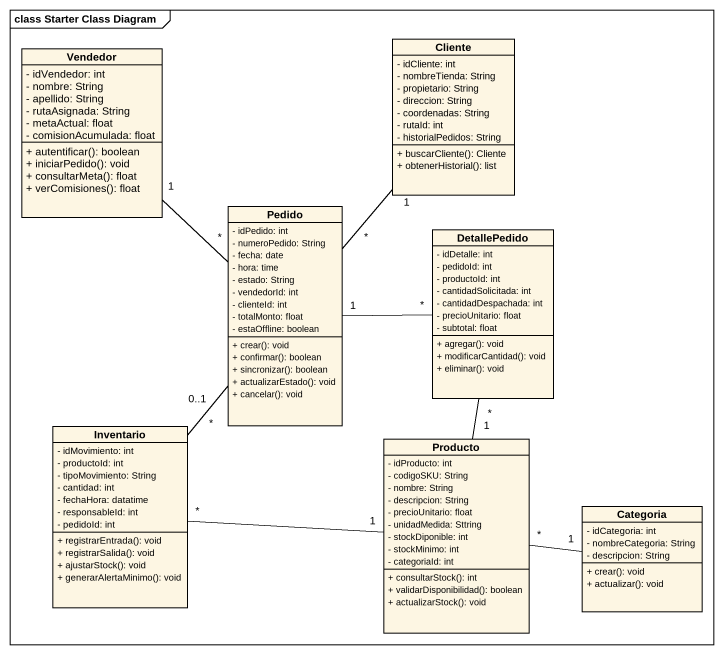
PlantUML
@startuml
mainframe class Starter Class Diagram
hide circle
hide empty members
skinparam classAttributeIconSize 0
class Vendedor {
  - idVendedor: int
  - nombre: String
  - apellido: String
  - rutaAsignada: String
  - metaActual: float
  - comisionAcumulada: float
  + autentificar(): boolean
  + iniciarPedido(): void
  + consultarMeta(): float
  + verComisiones(): float
}
class Cliente {
  - idCliente: int
  - nombreTienda: String
  - propietario: String
  - direccion: String
  - coordenadas: String
  - rutaId: int
  - historialPedidos: String
  + buscarCliente(): Cliente
  + obtenerHistorial(): list
}
class Pedido {
  - idPedido: int
  - numeroPedido: String
  - fecha: date
  - hora: time
  - estado: String
  - vendedorId: int
  - clienteId: int
  - totalMonto: float
  - estaOffline: boolean
  + crear(): void
  + confirmar(): boolean
  + sincronizar(): boolean
  + actualizarEstado(): void
  + cancelar(): void
}
class DetallePedido {
  - idDetalle: int
  - pedidoId: int
  - productoId: int
  - cantidadSolicitada: int
  - cantidadDespachada: int
  - precioUnitario: float
  - subtotal: float
  + agregar(): void
  + modificarCantidad(): void
  + eliminar(): void
}
class Inventario {
  - idMovimiento: int
  - productoId: int
  - tipoMovimiento: String
  - cantidad: int
  - fechaHora: datatime
  - responsableId: int
  - pedidoId: int
  + registrarEntrada(): void
  + registrarSalida(): void
  + ajustarStock(): void
  + generarAlertaMinimo(): void
}
class Producto {
  - idProducto: int
  - codigoSKU: String
  - nombre: String
  - descripcion: String
  - precioUnitario: float
  - unidadMedida: Sttring
  - stockDiponible: int
  - stockMinimo: int
  - categoriaId: int
  + consultarStock(): int
  + validarDisponibilidad(): boolean
  + actualizarStock(): void
}
class Categoria {
  - idCategoria: int
  - nombreCategoria: String
  - descripcion: String
  + crear(): void
  + actualizar(): void
}
Vendedor "1" -- "*" Pedido
Cliente "1" -- "*" Pedido
Pedido "1" -right- "*" DetallePedido
Pedido "0..1" -- "*" Inventario
Producto "1" -up- "*" DetallePedido
Producto "1" -left- "*" Inventario
Categoria "1" -left- "*" Producto
@enduml
